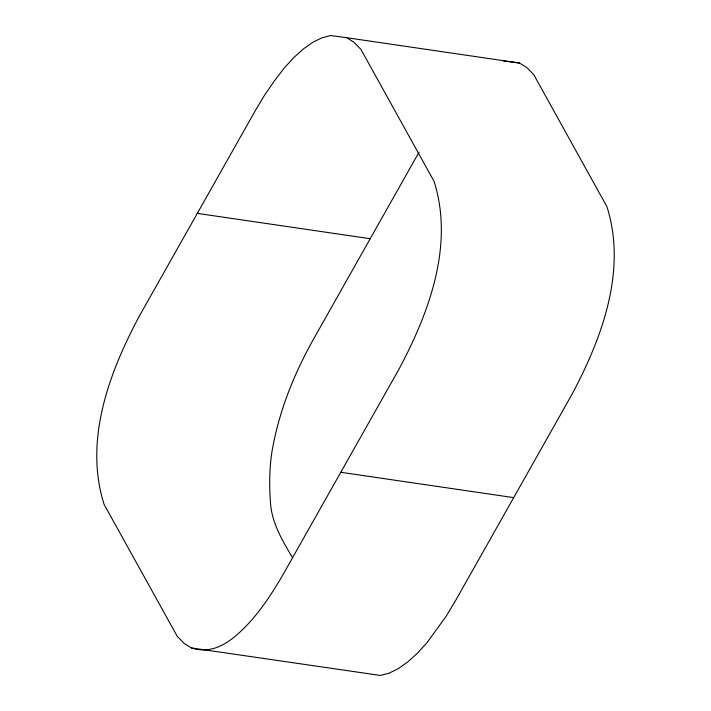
<?xml version="1.0" encoding="UTF-8"?>
<svg xmlns="http://www.w3.org/2000/svg" width="711" height="711" viewBox="0 0 711 711"><rect width="100%" height="100%" fill="white"/><g stroke="black" fill="none" stroke-linecap="round" stroke-linejoin="round"><path stroke-width="1.07" d="M419.037 152.198L312.129 341.618C294.478 373.577 280.561 407.847 273.442 443.753C269.229 463.599 269.06 483.862 270.571 504.019C272.295 523.918 282.676 541.018 292.568 557.842M346.586 37.683L330.579 35.55L321.914 37.825L312.849 42.278L303.473 48.863L293.883 57.511L284.187 68.096L274.553 80.681L264.91 94.616L255.373 110.507L139.24 316.262C109.121 372.706 83.765 440.491 104.09 504.366L177.217 636.292L184.176 643.411L191.526 647.97L380.421 675.45L389.086 673.175L398.151 668.722L407.527 662.137L417.117 653.489L426.813 642.904L446.09 616.384L455.627 600.493L571.76 394.738C601.879 338.294 627.235 270.509 606.91 206.634L533.783 74.708L526.824 67.589L519.474 63.03L346.586 37.683L353.945 42.242L360.904 49.361L434.03 181.287C454.347 245.162 429 312.947 398.871 369.382L282.738 575.146C269.549 597.649 254.822 619.912 234.639 636.78C221.974 647.046 207.932 653.258 191.526 647.97M503.468 60.897L519.474 63.03M197.303 213.371L370.182 238.718M340.818 472.282L513.697 497.629"/></g></svg>
